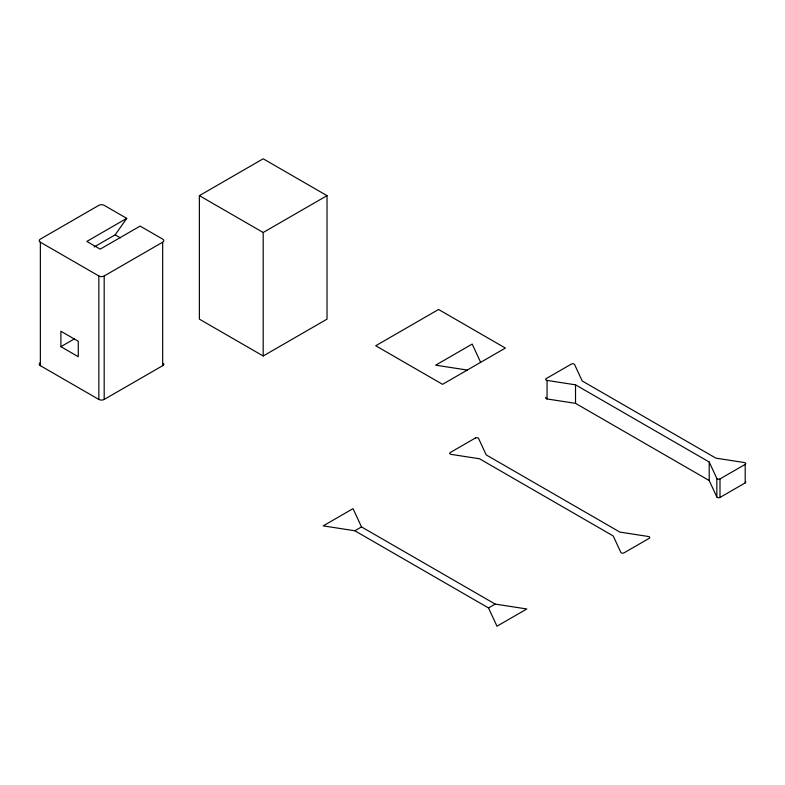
<?xml version="1.0" encoding="UTF-8"?>
<svg xmlns="http://www.w3.org/2000/svg" width="785" height="785" viewBox="0 0 785 785"><rect width="100%" height="100%" fill="white"/><g stroke="black" fill="none" stroke-linecap="round" stroke-linejoin="round"><path stroke-width="1.18" d="M94.151 246.971L115.169 234.843L126.748 218.367L104.189 205.346A3.778 2.178 0 0 0 98.841 205.346L40.359 239.111A3.778 2.178 0 0 0 40.359 242.202L40.359 365.682L98.841 399.447A3.778 2.178 0 0 0 104.189 399.447L162.672 365.682A3.778 2.178 0 0 0 163.653 363.573M126.748 218.367L86.811 241.427L100.176 249.149L140.113 226.09L162.672 239.111A3.778 2.178 0 0 1 162.672 242.202L162.672 365.682M199.37 195.651L263.191 158.796L327.021 195.651L327.021 319.132L263.191 355.988L199.37 319.132L199.37 195.651L263.191 232.497L327.021 195.651M40.359 242.202L98.841 275.967A3.778 2.178 0 0 0 104.189 275.967L162.672 242.202M60.906 346.676L78.284 356.714L78.284 341.279L60.906 331.241L60.906 346.676L74.369 338.914M354.83 530.768L361.512 526.912L495.188 604.087L526.813 608.974L496.983 626.204L488.505 607.943L354.83 530.768L323.204 525.871L353.034 508.651L361.512 526.912M488.505 607.943L495.188 604.087M547.057 380.421L575.523 384.827L709.198 462.002L716.823 478.438A1.894 1.089 0 0 0 719.992 478.928L745.201 464.377A1.894 1.089 0 0 0 744.347 462.551L715.881 458.146L582.205 380.97L574.581 364.534A1.894 1.089 0 0 0 571.421 364.044L546.213 378.596A1.894 1.089 0 0 0 547.057 380.421L547.057 398.947L575.523 403.353L709.198 480.528L716.823 496.964A1.894 1.089 0 0 0 719.992 497.454L745.201 482.903A1.894 1.089 0 0 0 745.495 481.578M467.291 370.059L435.665 365.172L472.187 344.085L480.655 362.346M115.169 234.843L120.39 237.855M745.201 464.377L745.201 482.903M719.992 478.928L719.992 497.454M716.823 478.438L716.823 496.964M709.198 462.002L709.198 480.528M575.523 384.827L575.523 403.353M263.191 232.497L263.191 355.988M104.189 275.967L104.189 399.447M98.841 275.967L98.841 399.447M40.359 365.682A3.778 2.178 0 0 1 39.76 363.053M547.057 398.947A1.894 1.089 0 0 1 545.909 397.347M438.55 309.476L375.721 345.753L442.563 384.336L505.383 348.069L438.55 309.476M475.425 437.991L450.217 452.543A1.894 1.089 0 0 0 451.071 454.368L479.527 458.774L613.203 535.949L620.837 552.385A1.894 1.089 0 0 0 623.996 552.875L649.205 538.324A1.894 1.089 0 0 0 648.351 536.489L619.895 532.093L486.219 454.917L478.585 438.481A1.894 1.089 0 0 0 475.425 437.991"/></g></svg>
